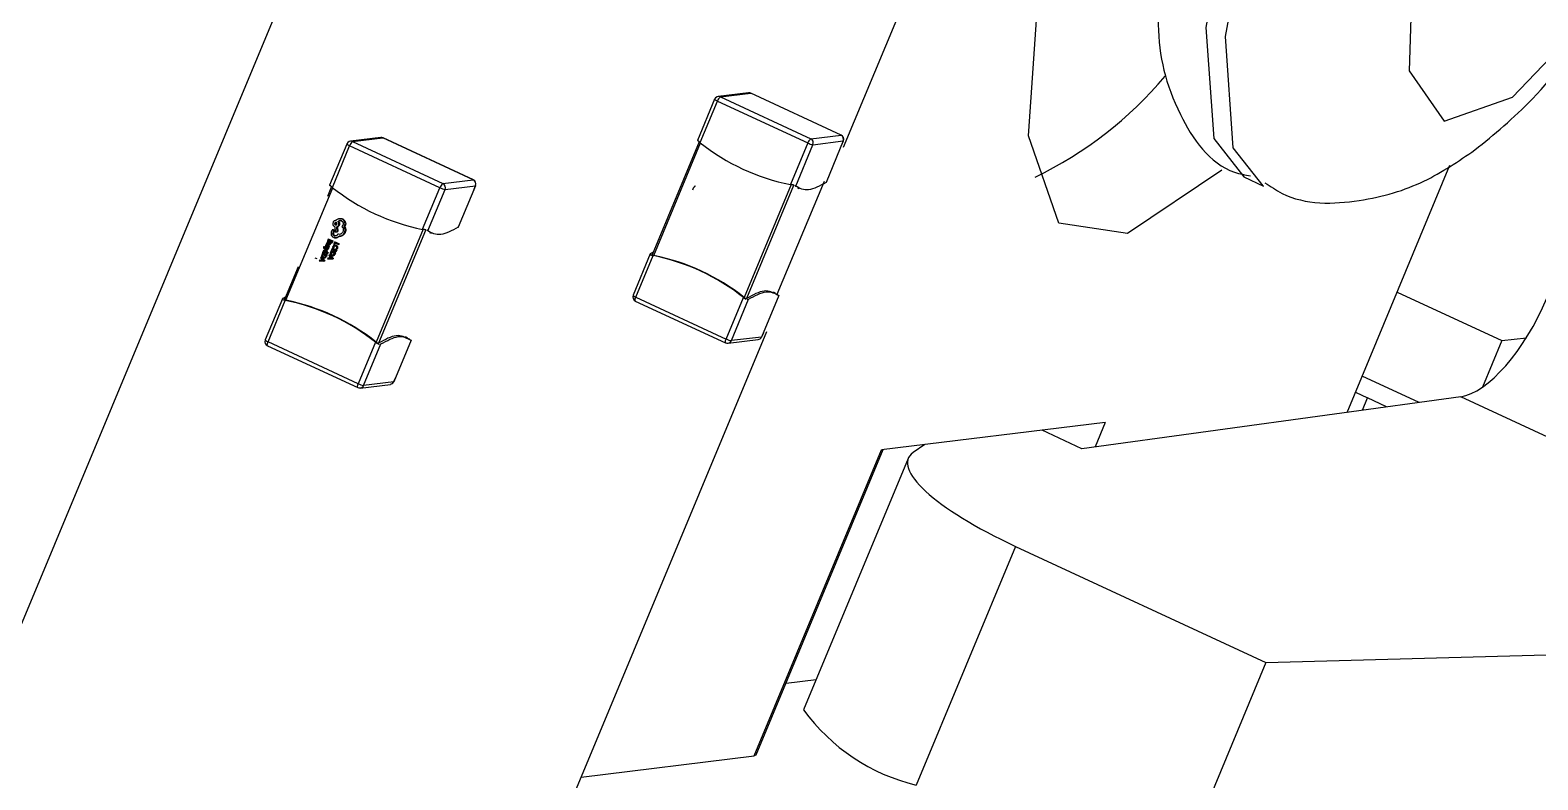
# Model space of a CAD drawing. Header units: millimetres. Extents: x -294 to 2792, y 5 to 1659.
# Drawn here: x 394.951 to 396.299, y 558.796 to 559.466 of the extents above; entities that cross this region are included whole.
import ezdxf

# ---------------------------------------------------------------- set-up
doc = ezdxf.new("R2010")
doc.units = ezdxf.units.MM
doc.layers.get('0').update_dxf_attribs({"lineweight": 18})

msp = doc.modelspace()

# ---------------------------------------------------------------- linework, layer by layer
at = {"color": 7, "linetype": 'Continuous', "lineweight": 25}
for p, q in [((394.5447, 557.9779), (395.6094, 560.5349)), ((395.7388, 559.5076), (395.6779, 559.3613)), ((395.5629, 559.4043), (395.5476, 559.3674)), ((395.55, 559.3655), (395.5655, 559.4026)), ((395.5655, 559.4026), (395.6461, 559.3652)), ((395.5932, 559.41), (395.5662, 559.4067)), ((395.5682, 559.4064), (395.5952, 559.4097)), ((395.5682, 559.4064), (395.6488, 559.3689)), ((395.6759, 559.3722), (395.5952, 559.4097)), ((395.5952, 559.4097), (395.5954, 559.4097)), ((395.6761, 559.3722), (395.5954, 559.4097)), ((395.2341, 559.3643), (395.2188, 559.3275)), ((395.2212, 559.3255), (395.2366, 559.3626)), ((395.3173, 559.3252), (395.2366, 559.3626)), ((395.2644, 559.37), (395.2373, 559.3667)), ((395.2393, 559.3664), (395.2664, 559.3697)), ((395.2393, 559.3664), (395.32, 559.3289)), ((395.3471, 559.3322), (395.2664, 559.3697)), ((395.2664, 559.3697), (395.2666, 559.3697)), ((395.3473, 559.3322), (395.2666, 559.3697)), ((395.5492, 559.3662), (395.5072, 559.2653)), ((395.5085, 559.2646), (395.5504, 559.3652)), ((395.5477, 559.3673), (395.5477, 559.3675)), ((395.5492, 559.3661), (395.5477, 559.3673)), ((395.6461, 559.3652), (395.6307, 559.3281)), ((395.6354, 559.3266), (395.6508, 559.3637)), ((395.6488, 559.3689), (395.6759, 559.3722)), ((395.6508, 559.3637), (395.6779, 559.367)), ((395.6779, 559.367), (395.6625, 559.3299)), ((395.6759, 559.3722), (395.6761, 559.3722)), ((395.6764, 559.3631), (395.6781, 559.367)), ((396.1282, 559.1243), (396.2202, 559.3454)), ((395.1797, 559.2246), (395.2216, 559.3252)), ((395.2204, 559.3262), (395.2168, 559.3174)), ((395.2189, 559.3273), (395.2189, 559.3275)), ((395.2204, 559.3261), (395.2189, 559.3273)), ((395.3019, 559.2881), (395.3173, 559.3252)), ((395.3066, 559.2866), (395.322, 559.3237)), ((395.32, 559.3289), (395.3471, 559.3322)), ((395.322, 559.3237), (395.3491, 559.327)), ((395.3491, 559.327), (395.3336, 559.2899)), ((395.3471, 559.3322), (395.3473, 559.3322)), ((395.3476, 559.323), (395.3493, 559.3271)), ((395.6313, 559.3281), (395.5892, 559.2271)), ((395.5916, 559.2264), (395.6336, 559.3274)), ((395.6607, 559.3307), (395.6186, 559.2296)), ((395.6328, 559.3279), (395.6336, 559.3274)), ((395.6369, 559.3253), (395.6386, 559.3245)), ((395.6628, 559.3306), (395.6625, 559.3299)), ((396.0359, 559.3348), (396.0534, 559.3267)), ((395.2262, 559.2951), (395.2268, 559.2952)), ((395.2272, 559.2975), (395.2267, 559.2975)), ((395.2299, 559.2973), (395.2305, 559.2973)), ((395.2323, 559.2947), (395.2328, 559.2948)), ((395.2209, 559.2872), (395.2202, 559.2857)), ((395.2219, 559.2851), (395.2224, 559.2863)), ((395.2219, 559.2851), (395.2224, 559.2852)), ((395.222, 559.2876), (395.2226, 559.2877)), ((395.2224, 559.2863), (395.2224, 559.2865)), ((395.2224, 559.2865), (395.223, 559.2865)), ((395.2229, 559.2864), (395.2224, 559.2852)), ((395.2224, 559.2863), (395.2229, 559.2864)), ((395.223, 559.2865), (395.2229, 559.2864)), ((395.223, 559.2823), (395.2236, 559.2824)), ((395.2232, 559.2904), (395.2235, 559.2903)), ((395.2233, 559.2935), (395.2239, 559.2936)), ((395.2235, 559.2903), (395.2238, 559.2857)), ((395.2238, 559.2857), (395.2255, 559.2859)), ((395.2245, 559.2921), (395.2251, 559.2937)), ((395.2255, 559.2859), (395.2252, 559.2903)), ((395.2255, 559.2859), (395.2261, 559.286)), ((395.2258, 559.2903), (395.2261, 559.286)), ((395.226, 559.2837), (395.2259, 559.2835)), ((395.2269, 559.2918), (395.2275, 559.2919)), ((395.23, 559.2823), (395.2294, 559.2822)), ((395.2307, 559.2918), (395.2297, 559.2906)), ((395.2319, 559.2905), (395.2322, 559.2911)), ((395.2319, 559.2905), (395.2325, 559.2906)), ((395.2325, 559.2888), (395.2319, 559.2905)), ((395.2322, 559.2911), (395.2328, 559.2912)), ((395.2322, 559.2852), (395.2328, 559.2853)), ((395.2328, 559.2912), (395.2325, 559.2906)), ((395.2325, 559.2906), (395.2331, 559.2889)), ((395.2325, 559.2888), (395.2331, 559.2889)), ((395.3025, 559.2881), (395.2604, 559.1871)), ((395.2628, 559.1864), (395.3048, 559.2874)), ((395.304, 559.2879), (395.3048, 559.2874)), ((395.3066, 559.2866), (395.3057, 559.2872)), ((395.308, 559.2853), (395.3098, 559.2845)), ((395.2133, 559.269), (395.2125, 559.267)), ((395.2129, 559.2668), (395.2135, 559.2683)), ((395.2134, 559.2725), (395.2132, 559.2722)), ((395.2133, 559.269), (395.2139, 559.2691)), ((395.2169, 559.2673), (395.2133, 559.269)), ((395.2138, 559.2723), (395.2134, 559.2725)), ((395.2134, 559.2725), (395.214, 559.2725)), ((395.2141, 559.2684), (395.2135, 559.2669)), ((395.2135, 559.2683), (395.2147, 559.2678)), ((395.2136, 559.2721), (395.2138, 559.2723)), ((395.2138, 559.2714), (395.2136, 559.2721)), ((395.2136, 559.2721), (395.2142, 559.2721)), ((395.2136, 559.2709), (395.2161, 559.2683)), ((395.2138, 559.2723), (395.2144, 559.2724)), ((395.2138, 559.2714), (395.2144, 559.2715)), ((395.2141, 559.271), (395.2138, 559.2714)), ((395.2139, 559.2691), (395.2175, 559.2674)), ((395.214, 559.2725), (395.2144, 559.2724)), ((395.2141, 559.271), (395.2147, 559.2711)), ((395.2171, 559.2708), (395.2141, 559.271)), ((395.2144, 559.2724), (395.2142, 559.2721)), ((395.2142, 559.2721), (395.2144, 559.2715)), ((395.2147, 559.2678), (395.2142, 559.2664)), ((395.2144, 559.2715), (395.2147, 559.2711)), ((395.2145, 559.2706), (395.2147, 559.2705)), ((395.2145, 559.2706), (395.2146, 559.2704)), ((395.2146, 559.2704), (395.2152, 559.2705)), ((395.2163, 559.2688), (395.2146, 559.2704)), ((395.2146, 559.2662), (395.2151, 559.2676)), ((395.2147, 559.2711), (395.2177, 559.2709)), ((395.2147, 559.2705), (395.2169, 559.2703)), ((395.2151, 559.2734), (395.2149, 559.2725)), ((395.2149, 559.2725), (395.2154, 559.272)), ((395.2155, 559.274), (395.2151, 559.2734)), ((395.2151, 559.2706), (395.2152, 559.2705)), ((395.2151, 559.2676), (395.2163, 559.267)), ((395.2152, 559.2705), (395.2169, 559.2689)), ((395.2157, 559.2676), (395.2152, 559.2663)), ((395.2154, 559.2732), (395.216, 559.2738)), ((395.2154, 559.272), (395.2159, 559.2719)), ((395.2161, 559.2741), (395.2155, 559.274)), ((395.216, 559.2738), (395.2155, 559.274)), ((395.2155, 559.2725), (395.2159, 559.2725)), ((395.2159, 559.2752), (395.2157, 559.2747)), ((395.2157, 559.2747), (395.2173, 559.2739)), ((395.2162, 559.2728), (395.2158, 559.2725)), ((395.2158, 559.2725), (395.2164, 559.2725)), ((395.2163, 559.275), (395.2159, 559.2752)), ((395.2159, 559.2752), (395.2165, 559.2752)), ((395.2159, 559.2719), (395.2164, 559.2724)), ((395.2159, 559.2719), (395.2164, 559.272)), ((395.2166, 559.2739), (395.216, 559.2732)), ((395.216, 559.2738), (395.2166, 559.2739)), ((395.2161, 559.2741), (395.2166, 559.2739)), ((395.2161, 559.2683), (395.2163, 559.2688)), ((395.2161, 559.2683), (395.2167, 559.2684)), ((395.2166, 559.2765), (395.2162, 559.276)), ((395.2162, 559.276), (395.2163, 559.275)), ((395.2168, 559.2733), (395.2162, 559.2728)), ((395.2163, 559.2688), (395.2169, 559.2689)), ((395.2164, 559.2724), (395.2168, 559.2727)), ((395.217, 559.2724), (395.2164, 559.272)), ((395.2164, 559.2724), (395.2166, 559.2724)), ((395.2165, 559.2757), (395.2167, 559.276)), ((395.2165, 559.2757), (395.2171, 559.2758)), ((395.2165, 559.2751), (395.2165, 559.2757)), ((395.2165, 559.2752), (395.2169, 559.2751)), ((395.2165, 559.2751), (395.2171, 559.2752)), ((395.2169, 559.2747), (395.2165, 559.2751)), ((395.2166, 559.2765), (395.2172, 559.2766)), ((395.2173, 559.2765), (395.2166, 559.2765)), ((395.2167, 559.276), (395.2173, 559.2761)), ((395.2169, 559.2689), (395.2167, 559.2684)), ((395.2176, 559.2793), (395.2168, 559.2773)), ((395.2168, 559.2773), (395.2172, 559.2771)), ((395.2173, 559.2732), (395.2168, 559.2733)), ((395.2168, 559.2733), (395.2174, 559.2733)), ((395.2173, 559.272), (395.2168, 559.2714)), ((395.2168, 559.2714), (395.2172, 559.2712)), ((395.2172, 559.2746), (395.2169, 559.2747)), ((395.2169, 559.2703), (395.2171, 559.2708)), ((395.2169, 559.2703), (395.2175, 559.2704)), ((395.2174, 559.2728), (395.217, 559.2724)), ((395.2171, 559.2758), (395.2173, 559.2761)), ((395.2171, 559.2752), (395.2171, 559.2758)), ((395.2175, 559.2748), (395.2171, 559.2752)), ((395.2171, 559.2708), (395.2177, 559.2709)), ((395.2172, 559.2771), (395.2178, 559.2786)), ((395.2172, 559.2771), (395.2178, 559.2772)), ((395.2172, 559.2766), (395.2178, 559.2766)), ((395.2173, 559.2752), (395.2172, 559.2746)), ((395.2172, 559.2712), (395.2176, 559.2718)), ((395.2172, 559.2712), (395.2178, 559.2713)), ((395.2173, 559.2765), (395.2178, 559.2766)), ((395.2174, 559.2757), (395.2173, 559.2752)), ((395.2173, 559.2732), (395.2179, 559.2733)), ((395.2177, 559.2726), (395.2173, 559.2732)), ((395.2173, 559.2724), (395.2173, 559.272)), ((395.2174, 559.2733), (395.2179, 559.2733)), ((395.2175, 559.2744), (395.2177, 559.2752)), ((395.2177, 559.2746), (395.2175, 559.2748)), ((395.2177, 559.2709), (395.2175, 559.2704)), ((395.2212, 559.2776), (395.2176, 559.2793)), ((395.2176, 559.2793), (395.2182, 559.2793)), ((395.2177, 559.2761), (395.2176, 559.2761)), ((395.2176, 559.2718), (395.2177, 559.2726)), ((395.2176, 559.2718), (395.2182, 559.2719)), ((395.2177, 559.2752), (395.2183, 559.2753)), ((395.2177, 559.2726), (395.2183, 559.2727)), ((395.2184, 559.2787), (395.2178, 559.2772)), ((395.2178, 559.2786), (395.219, 559.278)), ((395.2182, 559.2719), (395.2178, 559.2713)), ((395.2179, 559.2733), (395.2183, 559.2727)), ((395.2183, 559.2753), (395.2181, 559.2745)), ((395.2182, 559.2793), (395.2217, 559.2777)), ((395.2183, 559.2727), (395.2182, 559.2719)), ((395.2184, 559.2757), (395.2183, 559.2747)), ((395.219, 559.278), (395.2184, 559.2767)), ((395.2184, 559.2767), (395.2189, 559.2765)), ((395.2188, 559.2755), (395.2184, 559.2757)), ((395.2184, 559.2757), (395.219, 559.2757)), ((395.2187, 559.2744), (395.2188, 559.2755)), ((395.2187, 559.2744), (395.2193, 559.2745)), ((395.2188, 559.2755), (395.2194, 559.2755)), ((395.2189, 559.2765), (395.2194, 559.2779)), ((395.2189, 559.2765), (395.2194, 559.2766)), ((395.219, 559.2757), (395.2194, 559.2755)), ((395.2194, 559.2755), (395.2193, 559.2745)), ((395.22, 559.2779), (395.2194, 559.2766)), ((395.2194, 559.2779), (395.2205, 559.2773)), ((395.2198, 559.2683), (395.2194, 559.2673)), ((395.2198, 559.2683), (395.2204, 559.2684)), ((395.2233, 559.2667), (395.2198, 559.2683)), ((395.2198, 559.2671), (395.22, 559.2676)), ((395.2205, 559.2773), (395.2199, 559.2759)), ((395.2199, 559.2759), (395.2204, 559.2757)), ((395.22, 559.2676), (395.2227, 559.2664)), ((395.2209, 559.271), (395.2201, 559.269)), ((395.2201, 559.269), (395.2205, 559.2688)), ((395.2204, 559.2757), (395.2212, 559.2776)), ((395.2204, 559.2757), (395.2209, 559.2758)), ((395.2204, 559.2684), (395.2239, 559.2667)), ((395.2205, 559.2688), (395.2211, 559.2703)), ((395.2205, 559.2688), (395.2211, 559.2689)), ((395.2217, 559.2777), (395.2209, 559.2758)), ((395.2209, 559.271), (395.2215, 559.2711)), ((395.2245, 559.2693), (395.2209, 559.271)), ((395.2217, 559.2704), (395.2211, 559.2689)), ((395.2211, 559.2703), (395.2223, 559.2698)), ((395.2212, 559.2776), (395.2217, 559.2777)), ((395.2216, 559.2728), (395.2214, 559.2717)), ((395.2214, 559.2717), (395.2218, 559.2715)), ((395.2215, 559.2711), (395.2251, 559.2694)), ((395.2226, 559.2739), (395.2216, 559.2728)), ((395.2218, 559.2715), (395.222, 559.2725)), ((395.2224, 559.2715), (395.2218, 559.2715)), ((395.2223, 559.2698), (395.2218, 559.2685)), ((395.2218, 559.2685), (395.2222, 559.2683)), ((395.222, 559.2725), (395.2227, 559.2733)), ((395.222, 559.2725), (395.2225, 559.2726)), ((395.2222, 559.2683), (395.2227, 559.2696)), ((395.2222, 559.2683), (395.2228, 559.2683)), ((395.223, 559.2807), (395.2224, 559.2807)), ((395.2232, 559.2766), (395.2224, 559.2747)), ((395.2224, 559.2747), (395.2228, 559.2745)), ((395.2225, 559.2726), (395.2224, 559.2715)), ((395.2233, 559.2734), (395.2225, 559.2726)), ((395.2241, 559.2737), (395.2226, 559.2739)), ((395.2226, 559.2739), (395.2232, 559.2739)), ((395.2227, 559.2733), (395.2239, 559.2732)), ((395.2227, 559.2696), (395.2239, 559.2691)), ((395.2228, 559.2745), (395.2235, 559.276)), ((395.2228, 559.2745), (395.2234, 559.2746)), ((395.2233, 559.2697), (395.2228, 559.2683)), ((395.2232, 559.2766), (395.2238, 559.2767)), ((395.2268, 559.275), (395.2232, 559.2766)), ((395.2232, 559.2739), (395.2247, 559.2738)), ((395.2239, 559.2691), (395.2233, 559.2676)), ((395.2233, 559.2676), (395.2237, 559.2674)), ((395.224, 559.276), (395.2234, 559.2746)), ((395.2235, 559.276), (395.2266, 559.2745)), ((395.2237, 559.2674), (395.2245, 559.2693)), ((395.2238, 559.2767), (395.2274, 559.2751)), ((395.2239, 559.2732), (395.2248, 559.2723)), ((395.2241, 559.2737), (395.2247, 559.2738)), ((395.2248, 559.2711), (395.2242, 559.2704)), ((395.2242, 559.2704), (395.2247, 559.2701)), ((395.2251, 559.2694), (395.2243, 559.2675)), ((395.2245, 559.2693), (395.2251, 559.2694)), ((395.2247, 559.2701), (395.2252, 559.2709)), ((395.2247, 559.2701), (395.2253, 559.2702)), ((395.2248, 559.2723), (395.2248, 559.2711)), ((395.2252, 559.2726), (395.2258, 559.2726)), ((395.2252, 559.2709), (395.2258, 559.271)), ((395.2258, 559.271), (395.2253, 559.2702)), ((395.2266, 559.2745), (395.2268, 559.275)), ((395.2266, 559.2745), (395.2272, 559.2746)), ((395.2268, 559.275), (395.2274, 559.2751)), ((395.2274, 559.2751), (395.2272, 559.2746)), ((395.5056, 559.2663), (395.5083, 559.268)), ((395.1906, 559.2545), (395.1784, 559.2253)), ((395.2075, 559.2615), (395.2057, 559.2623)), ((395.2057, 559.2623), (395.2059, 559.2622)), ((395.2097, 559.2603), (395.2095, 559.2597)), ((395.2095, 559.2597), (395.2136, 559.2595)), ((395.2108, 559.2602), (395.2097, 559.2603)), ((395.2097, 559.2603), (395.2103, 559.2603)), ((395.2103, 559.2603), (395.2114, 559.2602)), ((395.2108, 559.2631), (395.2106, 559.2625)), ((395.2106, 559.2625), (395.2114, 559.2617)), ((395.2138, 559.26), (395.2108, 559.2631)), ((395.2108, 559.2631), (395.2114, 559.2631)), ((395.2114, 559.2617), (395.2108, 559.2602)), ((395.2118, 559.2614), (395.2113, 559.2601)), ((395.2119, 559.2602), (395.2113, 559.2601)), ((395.2113, 559.2601), (395.213, 559.26)), ((395.2114, 559.2631), (395.2144, 559.2601)), ((395.2122, 559.2663), (395.2118, 559.2653)), ((395.213, 559.2601), (395.2118, 559.2614)), ((395.2119, 559.2602), (395.2122, 559.261)), ((395.2131, 559.2601), (395.2119, 559.2602)), ((395.2121, 559.2638), (395.2122, 559.2651)), ((395.213, 559.2629), (395.2121, 559.2638)), ((395.2122, 559.2663), (395.2128, 559.2664)), ((395.2158, 559.2646), (395.2122, 559.2663)), ((395.2122, 559.2651), (395.2124, 559.2656)), ((395.2122, 559.2651), (395.2128, 559.2652)), ((395.2124, 559.2656), (395.2151, 559.2643)), ((395.2125, 559.267), (395.2129, 559.2668)), ((395.2127, 559.2639), (395.2128, 559.2652)), ((395.2135, 559.263), (395.2127, 559.2639)), ((395.2128, 559.2664), (395.2163, 559.2647)), ((395.2128, 559.2652), (395.2129, 559.2654)), ((395.2129, 559.2668), (395.2135, 559.2669)), ((395.2141, 559.2629), (395.213, 559.2629)), ((395.2133, 559.26), (395.213, 559.2601)), ((395.213, 559.26), (395.2133, 559.26)), ((395.2132, 559.263), (395.2135, 559.263)), ((395.2147, 559.2629), (395.2135, 559.263)), ((395.2139, 559.26), (395.2136, 559.2601)), ((395.2136, 559.2595), (395.2138, 559.26)), ((395.2136, 559.2595), (395.2142, 559.2595)), ((395.2144, 559.2601), (395.2138, 559.26)), ((395.2149, 559.2638), (395.2141, 559.2629)), ((395.2142, 559.2664), (395.2146, 559.2662)), ((395.2144, 559.2601), (395.2142, 559.2595)), ((395.2143, 559.2624), (395.2153, 559.2636)), ((395.2146, 559.2662), (395.2152, 559.2663)), ((395.2146, 559.2624), (395.2148, 559.2625)), ((395.2159, 559.2636), (395.2148, 559.2625)), ((395.2151, 559.2643), (395.2149, 559.2638)), ((395.2153, 559.2636), (395.2158, 559.2646)), ((395.2153, 559.2636), (395.2159, 559.2636)), ((395.2163, 559.267), (395.2157, 559.2656)), ((395.2157, 559.2656), (395.2161, 559.2654)), ((395.2158, 559.2646), (395.2163, 559.2647)), ((395.2163, 559.2647), (395.2159, 559.2636)), ((395.2161, 559.2654), (395.2169, 559.2673)), ((395.2161, 559.2654), (395.2167, 559.2655)), ((395.2175, 559.2674), (395.2167, 559.2655)), ((395.2169, 559.2673), (395.2175, 559.2674)), ((395.2173, 559.2623), (395.217, 559.2617)), ((395.217, 559.2617), (395.2212, 559.2615)), ((395.2184, 559.2622), (395.2173, 559.2623)), ((395.2173, 559.2623), (395.2179, 559.2623)), ((395.2179, 559.2623), (395.219, 559.2623)), ((395.2184, 559.2651), (395.2182, 559.2646)), ((395.2182, 559.2646), (395.219, 559.2637)), ((395.2184, 559.2651), (395.219, 559.2652)), ((395.2214, 559.262), (395.2184, 559.2651)), ((395.219, 559.2637), (395.2184, 559.2622)), ((395.2194, 559.2634), (395.2189, 559.2622)), ((395.2189, 559.2622), (395.2206, 559.262)), ((395.2195, 559.2622), (395.2189, 559.2622)), ((395.219, 559.2652), (395.222, 559.2621)), ((395.2206, 559.2622), (395.2194, 559.2634)), ((395.2195, 559.2622), (395.2198, 559.263)), ((395.2207, 559.2621), (395.2195, 559.2622)), ((395.2197, 559.2658), (395.2198, 559.2671)), ((395.2205, 559.2649), (395.2197, 559.2658)), ((395.2198, 559.2671), (395.2203, 559.2672)), ((395.22, 559.2659), (395.2203, 559.2659)), ((395.2203, 559.2659), (395.2203, 559.2672)), ((395.2211, 559.265), (395.2203, 559.2659)), ((395.2203, 559.2672), (395.2205, 559.2674)), ((395.2205, 559.2649), (395.2211, 559.265)), ((395.2217, 559.2649), (395.2205, 559.2649)), ((395.2209, 559.262), (395.2206, 559.2622)), ((395.2206, 559.262), (395.2209, 559.262)), ((395.2223, 559.265), (395.2211, 559.265)), ((395.2214, 559.2621), (395.2212, 559.2621)), ((395.2212, 559.2615), (395.2214, 559.262)), ((395.2212, 559.2615), (395.2218, 559.2616)), ((395.222, 559.2621), (395.2214, 559.262)), ((395.2225, 559.2658), (395.2217, 559.2649)), ((395.2218, 559.2644), (395.2229, 559.2656)), ((395.222, 559.2621), (395.2218, 559.2616)), ((395.2221, 559.2644), (395.2224, 559.2645)), ((395.2235, 559.2657), (395.2224, 559.2645)), ((395.2227, 559.2664), (395.2225, 559.2658)), ((395.2229, 559.2656), (395.2233, 559.2667)), ((395.2229, 559.2656), (395.2235, 559.2657)), ((395.2233, 559.2667), (395.2239, 559.2667)), ((395.2239, 559.2667), (395.2235, 559.2657)), ((395.2237, 559.2674), (395.2243, 559.2675)), ((395.5053, 559.266), (395.49, 559.2291)), ((395.4925, 559.2274), (395.508, 559.2645)), ((395.5055, 559.2662), (395.5056, 559.2663)), ((395.5066, 559.2649), (395.5073, 559.2649)), ((395.1768, 559.2263), (395.1795, 559.228)), ((395.4925, 559.2274), (395.5732, 559.1899)), ((395.6204, 559.2288), (395.6049, 559.1917)), ((395.6172, 559.2309), (395.6154, 559.2318)), ((395.6204, 559.2288), (395.6203, 559.2287)), ((396.173, 559.2319), (396.2665, 559.1885)), ((395.1765, 559.226), (395.1612, 559.1891)), ((395.1637, 559.1874), (395.1791, 559.2245)), ((395.1765, 559.2256), (395.1768, 559.2263)), ((395.1778, 559.225), (395.1785, 559.2249)), ((395.492, 559.2239), (395.5727, 559.1865)), ((395.5732, 559.1899), (395.5886, 559.227)), ((395.5779, 559.1885), (395.5933, 559.2255)), ((395.5908, 559.2258), (395.5905, 559.2262)), ((395.6093, 559.1965), (395.1299, 558.045)), ((395.2444, 559.1499), (395.1637, 559.1874)), ((395.2598, 559.187), (395.2444, 559.1499)), ((395.2916, 559.1888), (395.2761, 559.1517)), ((395.2883, 559.191), (395.2866, 559.1918)), ((395.5749, 559.1861), (395.6019, 559.1894)), ((395.6049, 559.1917), (395.5779, 559.1885)), ((395.6051, 559.1918), (395.6068, 559.1958)), ((396.2665, 559.1885), (396.2492, 559.1468)), ((396.2665, 559.1885), (396.2885, 559.1911)), ((395.1632, 559.1839), (395.2439, 559.1465)), ((395.2491, 559.1485), (395.2645, 559.1855)), ((395.262, 559.1858), (395.2617, 559.1862)), ((395.2633, 559.1852), (395.2645, 559.1855)), ((395.246, 559.1461), (395.2731, 559.1494)), ((395.2761, 559.1517), (395.2491, 559.1485)), ((395.2763, 559.1518), (395.278, 559.1559)), ((396.1926, 559.1332), (396.1417, 559.1568)), ((396.2298, 559.1383), (395.8912, 559.0918)), ((396.1357, 559.1424), (396.1466, 559.1373)), ((396.142, 559.1262), (396.1466, 559.1373)), ((396.1634, 559.1292), (396.1466, 559.1373)), ((396.7027, 558.9187), (396.2298, 559.1383)), ((395.9121, 559.1152), (395.712, 559.0908)), ((395.8912, 559.0918), (395.8556, 559.1083)), ((395.8561, 559.1081), (395.8562, 559.1084)), ((395.9121, 559.1152), (395.903, 559.0934)), ((395.7507, 559.0955), (395.7404, 559.0884)), ((395.5981, 558.8171), (395.712, 559.0908)), ((395.5999, 558.818), (395.7136, 559.091)), ((395.736, 559.0831), (395.6424, 558.8583)), ((395.8319, 559.0045), (395.743, 558.7911)), ((395.8319, 559.0045), (396.0557, 558.9006)), ((396.0557, 558.9006), (396.7027, 558.9187)), ((396.0557, 558.9006), (395.9668, 558.6871)), ((395.6267, 558.8822), (395.6537, 558.8855)), ((395.4435, 558.7983), (395.5981, 558.8171))]:
    msp.add_line(p, q, dxfattribs=at)
for points in [[(396.5414, 560.4232), (396.5276, 560.4268), (396.458, 560.3986), (396.368, 560.3077), (396.2684, 560.1651), (396.1712, 559.988), (396.0883, 559.7977), (396.0295, 559.6173), (396.0019, 559.4684), (396.009, 559.3691), (396.0359, 559.3348)], [(396.0533, 559.3268), (396.0265, 559.3609), (396.0195, 559.4603), (396.047, 559.6091), (396.1058, 559.7896), (396.1888, 559.9798), (396.2859, 560.1569), (396.3855, 560.2995), (396.4755, 560.3904), (396.5451, 560.4186), (396.5592, 560.4149)], [(396.276, 559.4063), (396.3577, 559.4913), (396.4477, 559.6266), (396.5321, 559.7916), (396.5981, 559.9613), (396.6358, 560.1097), (396.6392, 560.2144), (396.608, 560.2593), (396.5469, 560.2376), (396.4652, 560.1527), (396.3752, 560.0174), (396.2908, 559.8523), (396.2248, 559.6827), (396.1871, 559.5342), (396.1837, 559.4296), (396.2149, 559.3847), (396.276, 559.4063)], [(396.0162, 559.3409), (395.9319, 559.2843), (395.8707, 559.2936), (395.8434, 559.3716), (395.8529, 559.5099), (395.8561, 559.5276)], [(395.5655, 559.4026), (395.5648, 559.4029), (395.5642, 559.4033), (395.5637, 559.4036), (395.5633, 559.4038), (395.5631, 559.404), (395.5629, 559.4042), (395.5629, 559.4043)], [(395.2366, 559.3626), (395.236, 559.363), (395.2354, 559.3633), (395.2349, 559.3636), (395.2345, 559.3638), (395.2343, 559.3641), (395.2341, 559.3642), (395.2341, 559.3643)], [(395.6781, 559.367), (395.6781, 559.367), (395.6779, 559.367)], [(395.3493, 559.3271), (395.3492, 559.327), (395.3491, 559.327)], [(395.492, 559.2239), (395.492, 559.224), (395.4918, 559.2241), (395.4918, 559.2244), (395.4918, 559.2249), (395.4919, 559.2254), (395.492, 559.226), (395.4922, 559.2267), (395.4925, 559.2274)], [(395.1632, 559.1839), (395.1632, 559.184), (395.163, 559.1841), (395.163, 559.1844), (395.163, 559.1849), (395.1631, 559.1854), (395.1632, 559.186), (395.1634, 559.1867), (395.1637, 559.1874)], [(395.5727, 559.1865), (395.5726, 559.1865), (395.5725, 559.1867), (395.5725, 559.187), (395.5725, 559.1874), (395.5725, 559.1879), (395.5727, 559.1886), (395.5729, 559.1892), (395.5732, 559.1899)], [(395.6049, 559.1917), (395.6051, 559.1918), (395.6051, 559.1918)], [(395.2439, 559.1465), (395.2438, 559.1465), (395.2437, 559.1467), (395.2436, 559.147), (395.2437, 559.1474), (395.2437, 559.1479), (395.2439, 559.1486), (395.2441, 559.1492), (395.2444, 559.1499)], [(395.2761, 559.1517), (395.2763, 559.1518), (395.2763, 559.1518)], [(395.5999, 558.818), (395.5997, 558.8177), (395.5981, 558.8171)]]:
    msp.add_lwpolyline(points, dxfattribs=at)
for centre, radius, start, end in [((395.696, 559.6522), 0.3526, 295.7772, 319.8536), ((395.5666, 559.4028), 0.00398, 67.0662, 157.0623), ((395.5722, 559.4007), 0.00703, 125.2564, 163.9279), ((395.5666, 559.4031), 0.00369, 64.9539, 96.8633), ((395.5937, 559.4064), 0.00369, 64.9539, 96.8633), ((395.2378, 559.3628), 0.00398, 67.0662, 157.0623), ((395.2434, 559.3607), 0.00703, 125.2564, 163.9279), ((395.2378, 559.3631), 0.00369, 64.9539, 96.8633), ((395.2649, 559.3664), 0.00369, 64.9539, 96.8633), ((395.6679, 559.5138), 0.1895, 231.506, 258.6627), ((395.6529, 559.3632), 0.00703, 125.2564, 163.9279), ((395.6526, 559.3774), 0.0138, 242.17, 262.6247), ((395.647, 559.3653), 0.0041, 337.1739, 64.0947), ((395.6744, 559.3686), 0.00398, 337.729, 67.7252), ((395.6741, 559.3685), 0.0041, 337.1739, 64.0947), ((395.3391, 559.4738), 0.1895, 231.506, 258.6627), ((395.3241, 559.3232), 0.00703, 125.2564, 163.9279), ((395.3238, 559.3374), 0.0138, 242.17, 262.6247), ((395.3182, 559.3253), 0.0041, 337.1739, 64.0947), ((395.3456, 559.3286), 0.00398, 337.729, 67.7252), ((395.3453, 559.3286), 0.0041, 337.1739, 64.0947), ((395.225, 559.2931), 0.00115, 157.1731, 244.1279), ((395.2249, 559.293), 0.00104, 245.0125, 268.8538), ((395.4707, 559.0787), 0.1895, 51.506, 78.6627), ((395.4713, 559.0788), 0.1895, 51.506, 78.6627), ((395.4937, 559.2276), 0.00398, 157.729, 247.7252), ((395.4941, 559.2326), 0.0054, 219.9939, 252.5204), ((395.1419, 559.0387), 0.1895, 51.506, 78.6627), ((395.1425, 559.0388), 0.1895, 51.506, 78.6627), ((395.1649, 559.1876), 0.00398, 157.729, 247.7252), ((395.1653, 559.1926), 0.0054, 219.9939, 252.5204), ((395.5797, 559.2022), 0.0138, 242.17, 262.6247), ((395.5744, 559.1899), 0.00378, 277.3867, 338.0927), ((395.6014, 559.1932), 0.00378, 277.3867, 338.0927), ((395.5744, 559.1898), 0.00369, 244.9539, 276.8633), ((395.2456, 559.1498), 0.00369, 244.9539, 276.8633), ((395.2508, 559.1622), 0.0138, 242.17, 262.6247), ((395.2456, 559.1499), 0.00378, 277.3867, 338.0927), ((395.2726, 559.1532), 0.00378, 277.3867, 338.0927), ((395.2727, 559.1534), 0.00393, 292.1154, 337.3376), ((395.7837, 558.9609), 0.1746, 215.978, 256.5364)]:
    msp.add_arc(centre, radius, start, end, dxfattribs=at)
for centre, major_axis, ratio, start_param, end_param in [((396.263, 559.2294), (0.0448, 0.0894), 0.409788, 3.415463, 4.881539), ((395.8854, 559.0256), (0.1495, -0.0573), 0.251425, 2.973272, 4.4444)]:
    msp.add_ellipse(centre, major_axis=major_axis, ratio=ratio, start_param=start_param, end_param=end_param, dxfattribs=at)
for points, knots in [([(394.6741, 559.3196), (394.69, 559.3408), (394.7373, 559.4035), (394.8147, 559.5351), (394.8956, 559.7076), (394.9563, 559.878), (394.9899, 560.0336), (394.9915, 560.1412), (394.9538, 560.2344), (394.908, 560.2605), (394.8903, 560.2707)], [0, 0, 0, 0, 0.083011, 0.245446, 0.404143, 0.562888, 0.724855, 0.901015, 1.004362, 1.069662, 1.069662, 1.069662, 1.069662]), ([(395.9675, 559.5646), (395.9632, 559.5321), (395.9544, 559.4658), (395.9704, 559.3985), (396.0081, 559.342), (396.0371, 559.3367), (396.0419, 559.3358)], [0, 0, 0, 0, 0.0901306, 0.1833175, 0.2564727, 0.2711663, 0.2711663, 0.2711663, 0.2711663]), ([(396.2425, 559.359), (396.2597, 559.373), (396.2978, 559.4038), (396.3345, 559.4533), (396.3546, 559.4804)], [0, 0, 0, 0, 0.0753671, 0.1665409, 0.1665409, 0.1665409, 0.1665409]), ([(395.5476, 559.3674), (395.5476, 559.3674), (395.5476, 559.3675), (395.5478, 559.3675), (395.5481, 559.3674), (395.5481, 559.3674)], [0, 0, 0, 0, 0.0001088433, 0.0005545945, 0.0006608856, 0.0006608856, 0.0006608856, 0.0006608856]), ([(395.5482, 559.3673), (395.5484, 559.3671), (395.5487, 559.3666), (395.5495, 559.366), (395.5499, 559.3656), (395.55, 559.3655)], [0, 0, 0, 0, 0.001144313, 0.002290719, 0.002601748, 0.002601748, 0.002601748, 0.002601748]), ([(396.0548, 559.3297), (396.0598, 559.3263), (396.0844, 559.3094), (396.1409, 559.3111), (396.1974, 559.3282), (396.2278, 559.349), (396.2425, 559.359)], [0, 0, 0, 0, 0.0168357, 0.0829875, 0.1467006, 0.206138, 0.206138, 0.206138, 0.206138]), ([(395.2188, 559.3274), (395.2188, 559.3274), (395.2188, 559.3275), (395.219, 559.3275), (395.2193, 559.3274), (395.2193, 559.3274)], [0, 0, 0, 0, 0.0001088433, 0.0005545945, 0.0006608856, 0.0006608856, 0.0006608856, 0.0006608856]), ([(395.2193, 559.3274), (395.2195, 559.3271), (395.2199, 559.3266), (395.2207, 559.326), (395.2211, 559.3256), (395.2212, 559.3255)], [0, 0, 0, 0, 0.001144313, 0.002290719, 0.002601748, 0.002601748, 0.002601748, 0.002601748]), ([(395.5458, 559.3268), (395.5456, 559.3268), (395.5453, 559.3267), (395.5449, 559.3262), (395.5445, 559.3258), (395.5442, 559.3253), (395.5437, 559.3244), (395.5434, 559.3236), (395.5431, 559.3231)], [0, 0, 0, 0, 0.00128718, 0.001845886, 0.002375989, 0.002904555, 0.003458875, 0.004730795, 0.004730795, 0.004730795, 0.004730795]), ([(395.6338, 559.3276), (395.6333, 559.3276), (395.6325, 559.3278), (395.6314, 559.3279), (395.6308, 559.328), (395.6307, 559.3281)], [0, 0, 0, 0, 0.001359354, 0.002721194, 0.003090672, 0.003090672, 0.003090672, 0.003090672]), ([(395.2246, 559.2959), (395.2243, 559.2959), (395.2237, 559.2959), (395.2229, 559.2956), (395.2222, 559.295), (395.2219, 559.2945), (395.2218, 559.2942)], [0, 0, 0, 0, 0.000917603, 0.001754485, 0.002596227, 0.003527068, 0.003527068, 0.003527068, 0.003527068]), ([(395.2267, 559.2975), (395.2263, 559.2973), (395.2255, 559.2969), (395.2249, 559.2962), (395.2246, 559.2959)], [0, 0, 0, 0, 0.001330178, 0.002661605, 0.002661605, 0.002661605, 0.002661605]), ([(395.2262, 559.2951), (395.2265, 559.2953), (395.2269, 559.2956), (395.2277, 559.2958), (395.2285, 559.2959), (395.229, 559.2957), (395.2292, 559.2956)], [0, 0, 0, 0, 0.000852123, 0.001635171, 0.002411378, 0.003244514, 0.003244514, 0.003244514, 0.003244514]), ([(395.2269, 559.2918), (395.227, 559.2921), (395.2271, 559.2927), (395.2271, 559.2936), (395.2268, 559.2944), (395.2264, 559.2949), (395.2262, 559.2951)], [0, 0, 0, 0, 0.000920293, 0.001764957, 0.002613949, 0.003546115, 0.003546115, 0.003546115, 0.003546115]), ([(395.2298, 559.2957), (395.2296, 559.2958), (395.2291, 559.2959), (395.2283, 559.2959), (395.2275, 559.2957), (395.2271, 559.2953), (395.2268, 559.2952)], [0, 0, 0, 0, 0.000833135, 0.001609343, 0.002392391, 0.003244514, 0.003244514, 0.003244514, 0.003244514]), ([(395.2268, 559.2952), (395.227, 559.2949), (395.2274, 559.2945), (395.2277, 559.2936), (395.2277, 559.2928), (395.2276, 559.2922), (395.2275, 559.2919)], [0, 0, 0, 0, 0.000932166, 0.001781158, 0.002625822, 0.003546115, 0.003546115, 0.003546115, 0.003546115]), ([(395.2292, 559.2956), (395.2296, 559.2954), (395.2301, 559.2951), (395.2305, 559.2945), (395.2308, 559.294), (395.2309, 559.2935), (395.231, 559.2927), (395.2308, 559.2922), (395.2307, 559.2918)], [0, 0, 0, 0, 0.001225542, 0.001763608, 0.002277458, 0.002791307, 0.003329373, 0.004554915, 0.004554915, 0.004554915, 0.004554915]), ([(395.2323, 559.2947), (395.232, 559.2952), (395.2314, 559.2963), (395.2304, 559.297), (395.2299, 559.2973)], [0, 0, 0, 0, 0.001819156, 0.003645651, 0.003645651, 0.003645651, 0.003645651]), ([(395.2305, 559.2973), (395.231, 559.297), (395.232, 559.2964), (395.2326, 559.2953), (395.2328, 559.2948)], [0, 0, 0, 0, 0.001826495, 0.003645651, 0.003645651, 0.003645651, 0.003645651]), ([(395.2322, 559.2911), (395.2324, 559.2917), (395.2327, 559.2929), (395.2324, 559.2941), (395.2323, 559.2947)], [0, 0, 0, 0, 0.001860159, 0.003732801, 0.003732801, 0.003732801, 0.003732801]), ([(395.2328, 559.2948), (395.233, 559.2942), (395.2333, 559.2929), (395.233, 559.2918), (395.2328, 559.2912)], [0, 0, 0, 0, 0.001872642, 0.003732801, 0.003732801, 0.003732801, 0.003732801]), ([(395.2202, 559.2857), (395.2201, 559.2852), (395.2199, 559.2842), (395.2202, 559.2832), (395.2204, 559.2828)], [0, 0, 0, 0, 0.001507081, 0.003029663, 0.003029663, 0.003029663, 0.003029663]), ([(395.222, 559.2876), (395.2219, 559.2877), (395.2217, 559.2877), (395.2214, 559.2877), (395.2211, 559.2875), (395.221, 559.2873), (395.2209, 559.2872)], [0, 0, 0, 0, 0.000340321, 0.000645532, 0.000950322, 0.00128951, 0.00128951, 0.00128951, 0.00128951]), ([(395.2218, 559.2942), (395.2217, 559.2938), (395.2215, 559.2932), (395.2216, 559.2925), (395.2217, 559.292), (395.2219, 559.2915), (395.2224, 559.2909), (395.2229, 559.2906), (395.2232, 559.2904)], [0, 0, 0, 0, 0.001225542, 0.001763608, 0.002277458, 0.002791307, 0.003329373, 0.004554915, 0.004554915, 0.004554915, 0.004554915]), ([(395.223, 559.2823), (395.2228, 559.2825), (395.2223, 559.2828), (395.2218, 559.2834), (395.2217, 559.2843), (395.2218, 559.2848), (395.2219, 559.2851)], [0, 0, 0, 0, 0.000919239, 0.001712226, 0.002502491, 0.003414668, 0.003414668, 0.003414668, 0.003414668]), ([(395.2224, 559.2865), (395.2225, 559.2866), (395.2225, 559.2868), (395.2225, 559.2871), (395.2223, 559.2874), (395.2221, 559.2876), (395.222, 559.2876)], [0, 0, 0, 0, 0.000366437, 0.00069146, 0.001016483, 0.00138292, 0.00138292, 0.00138292, 0.00138292]), ([(395.2224, 559.2852), (395.2224, 559.2849), (395.2223, 559.2844), (395.2224, 559.2835), (395.2229, 559.2828), (395.2234, 559.2825), (395.2236, 559.2824)], [0, 0, 0, 0, 0.000912177, 0.001702442, 0.002495429, 0.003414668, 0.003414668, 0.003414668, 0.003414668]), ([(395.2224, 559.2807), (395.2228, 559.2805), (395.2236, 559.2803), (395.2248, 559.2804), (395.2259, 559.2809), (395.2265, 559.2814), (395.2268, 559.2817)], [0, 0, 0, 0, 0.001278924, 0.002447932, 0.003624714, 0.004924849, 0.004924849, 0.004924849, 0.004924849]), ([(395.2226, 559.2877), (395.2227, 559.2876), (395.2229, 559.2875), (395.223, 559.2872), (395.2231, 559.2869), (395.2231, 559.2867), (395.223, 559.2865)], [0, 0, 0, 0, 0.000366437, 0.00069146, 0.001016483, 0.00138292, 0.00138292, 0.00138292, 0.00138292]), ([(395.2259, 559.2835), (395.2257, 559.2832), (395.2255, 559.2828), (395.2251, 559.2824), (395.2247, 559.2822), (395.2243, 559.2821), (395.2238, 559.2821), (395.2233, 559.2822), (395.223, 559.2823)], [0, 0, 0, 0, 0.000936668, 0.001346972, 0.001738434, 0.002129895, 0.002540199, 0.003476867, 0.003476867, 0.003476867, 0.003476867]), ([(395.2274, 559.2818), (395.2271, 559.2815), (395.2265, 559.2809), (395.2254, 559.2804), (395.2242, 559.2804), (395.2234, 559.2806), (395.223, 559.2807)], [0, 0, 0, 0, 0.001300135, 0.002476917, 0.003645925, 0.004924849, 0.004924849, 0.004924849, 0.004924849]), ([(395.2253, 559.2926), (395.2253, 559.2928), (395.2254, 559.293), (395.2253, 559.2935), (395.2251, 559.2938), (395.2248, 559.2941), (395.2246, 559.2942), (395.2244, 559.2943), (395.2242, 559.2943), (395.224, 559.2942), (395.2238, 559.2941), (395.2236, 559.2939), (395.2234, 559.2937), (395.2233, 559.2935)], [0, 0, 0, 0, 0.000457819, 0.000860438, 0.001263511, 0.001722526, 0.001952054, 0.002158587, 0.002352339, 0.002545563, 0.002750608, 0.002977902, 0.003526721, 0.003526721, 0.003526721, 0.003526721]), ([(395.2239, 559.2936), (395.224, 559.2937), (395.2241, 559.294), (395.2245, 559.2942), (395.2249, 559.2943), (395.2252, 559.2942), (395.2253, 559.2942)], [0, 0, 0, 0, 0.000459903, 0.000860517, 0.00126143, 0.001722114, 0.001722114, 0.001722114, 0.001722114]), ([(395.2252, 559.2903), (395.2256, 559.2904), (395.2263, 559.2908), (395.2267, 559.2915), (395.2269, 559.2918)], [0, 0, 0, 0, 0.001200304, 0.00241348, 0.00241348, 0.00241348, 0.00241348]), ([(395.2275, 559.2919), (395.2273, 559.2916), (395.2269, 559.2908), (395.2261, 559.2905), (395.2258, 559.2903)], [0, 0, 0, 0, 0.001213177, 0.00241348, 0.00241348, 0.00241348, 0.00241348]), ([(395.2307, 559.2859), (395.2304, 559.2854), (395.2299, 559.2846), (395.2288, 559.2837), (395.2274, 559.2834), (395.2265, 559.2836), (395.226, 559.2837)], [0, 0, 0, 0, 0.001554954, 0.002916963, 0.004279079, 0.005834314, 0.005834314, 0.005834314, 0.005834314]), ([(395.2268, 559.2817), (395.2272, 559.2817), (395.2281, 559.2817), (395.229, 559.2821), (395.2294, 559.2822)], [0, 0, 0, 0, 0.001316622, 0.00268417, 0.00268417, 0.00268417, 0.00268417]), ([(395.23, 559.2823), (395.2296, 559.2821), (395.2287, 559.2818), (395.2278, 559.2818), (395.2274, 559.2818)], [0, 0, 0, 0, 0.001367547, 0.00268417, 0.00268417, 0.00268417, 0.00268417]), ([(395.2294, 559.2822), (395.23, 559.2826), (395.2312, 559.2833), (395.2319, 559.2846), (395.2322, 559.2852)], [0, 0, 0, 0, 0.002138622, 0.004231909, 0.004231909, 0.004231909, 0.004231909]), ([(395.2297, 559.2906), (395.23, 559.2902), (395.2305, 559.2896), (395.231, 559.2884), (395.231, 559.2871), (395.2308, 559.2863), (395.2307, 559.2859)], [0, 0, 0, 0, 0.001333011, 0.002548625, 0.003765473, 0.00510186, 0.00510186, 0.00510186, 0.00510186]), ([(395.2328, 559.2853), (395.2325, 559.2847), (395.2318, 559.2834), (395.2306, 559.2827), (395.23, 559.2823)], [0, 0, 0, 0, 0.002093287, 0.004231909, 0.004231909, 0.004231909, 0.004231909]), ([(395.2322, 559.2852), (395.2324, 559.2858), (395.2328, 559.287), (395.2326, 559.2882), (395.2325, 559.2888)], [0, 0, 0, 0, 0.001849138, 0.003722689, 0.003722689, 0.003722689, 0.003722689]), ([(395.2331, 559.2889), (395.2332, 559.2883), (395.2333, 559.287), (395.233, 559.2859), (395.2328, 559.2853)], [0, 0, 0, 0, 0.001873551, 0.003722689, 0.003722689, 0.003722689, 0.003722689]), ([(395.3049, 559.2876), (395.3045, 559.2876), (395.3036, 559.2878), (395.3026, 559.2879), (395.302, 559.288), (395.3019, 559.2881)], [0, 0, 0, 0, 0.001359354, 0.002721194, 0.003090672, 0.003090672, 0.003090672, 0.003090672]), ([(395.2132, 559.2722), (395.2132, 559.2721), (395.2131, 559.2719), (395.2132, 559.2715), (395.2134, 559.2712), (395.2135, 559.271), (395.2136, 559.2709)], [0, 0, 0, 0, 0.000326796, 0.000661328, 0.001032661, 0.00146246, 0.00146246, 0.00146246, 0.00146246]), ([(395.2155, 559.2725), (395.2155, 559.2725), (395.2154, 559.2726), (395.2154, 559.2728), (395.2154, 559.273), (395.2154, 559.2731), (395.2154, 559.2732)], [0, 0, 0, 0, 0.0001757264, 0.0003493273, 0.0005425424, 0.0007715928, 0.0007715928, 0.0007715928, 0.0007715928]), ([(395.2158, 559.2725), (395.2158, 559.2724), (395.2157, 559.2724), (395.2157, 559.2724), (395.2156, 559.2724), (395.2155, 559.2724), (395.2155, 559.2725)], [0, 0, 0, 0, 0.0000792134, 0.000153751, 0.0002282884, 0.0003075012, 0.0003075012, 0.0003075012, 0.0003075012]), ([(395.216, 559.2732), (395.216, 559.2732), (395.2159, 559.273), (395.2159, 559.2728), (395.216, 559.2726), (395.2161, 559.2726), (395.2161, 559.2725)], [0, 0, 0, 0, 0.0002290505, 0.0004222656, 0.0005958665, 0.0007715928, 0.0007715928, 0.0007715928, 0.0007715928]), ([(395.2161, 559.2725), (395.2161, 559.2725), (395.2162, 559.2725), (395.2163, 559.2725), (395.2163, 559.2725), (395.2164, 559.2725), (395.2164, 559.2725)], [0, 0, 0, 0, 0.0000792128, 0.0001537502, 0.0002282878, 0.0003075012, 0.0003075012, 0.0003075012, 0.0003075012]), ([(395.2167, 559.276), (395.2168, 559.276), (395.2168, 559.276), (395.2169, 559.2761), (395.217, 559.276), (395.2171, 559.276)], [0, 0, 0, 0, 0.0000667398, 0.0001476293, 0.0003607692, 0.0003607692, 0.0003607692, 0.0003607692]), ([(395.2168, 559.2727), (395.2169, 559.2727), (395.2169, 559.2727), (395.217, 559.2727), (395.2171, 559.2727), (395.2171, 559.2727)], [0, 0, 0, 0, 0.0000701969, 0.0001400132, 0.0002923303, 0.0002923303, 0.0002923303, 0.0002923303]), ([(395.2171, 559.276), (395.2172, 559.276), (395.2172, 559.2759), (395.2173, 559.2758), (395.2174, 559.2758), (395.2174, 559.2757)], [0, 0, 0, 0, 0.0002342685, 0.0003215752, 0.0003921778, 0.0003921778, 0.0003921778, 0.0003921778]), ([(395.2171, 559.2727), (395.2171, 559.2727), (395.2172, 559.2727), (395.2172, 559.2726), (395.2173, 559.2725), (395.2173, 559.2725), (395.2173, 559.2724)], [0, 0, 0, 0, 0.000084039, 0.0001642114, 0.0002459943, 0.0003345664, 0.0003345664, 0.0003345664, 0.0003345664]), ([(395.2177, 559.2752), (395.2177, 559.2754), (395.2178, 559.2756), (395.2177, 559.276), (395.2175, 559.2763), (395.2174, 559.2764), (395.2173, 559.2765)], [0, 0, 0, 0, 0.000411362, 0.000766223, 0.001103911, 0.001469343, 0.001469343, 0.001469343, 0.001469343]), ([(395.2173, 559.2739), (395.2175, 559.2739), (395.2177, 559.2738), (395.218, 559.2738), (395.2181, 559.2739), (395.2183, 559.274), (395.2185, 559.2741), (395.2186, 559.2743), (395.2187, 559.2744)], [0, 0, 0, 0, 0.000453387, 0.000651369, 0.000838929, 0.001024537, 0.001216917, 0.001650584, 0.001650584, 0.001650584, 0.001650584]), ([(395.2183, 559.2747), (395.2183, 559.2746), (395.2182, 559.2745), (395.218, 559.2743), (395.2177, 559.2743), (395.2176, 559.2744), (395.2175, 559.2744)], [0, 0, 0, 0, 0.000245869, 0.0004702896, 0.0007078541, 0.0009883334, 0.0009883334, 0.0009883334, 0.0009883334]), ([(395.2178, 559.2766), (395.2179, 559.2765), (395.2181, 559.2764), (395.2183, 559.2761), (395.2184, 559.2757), (395.2183, 559.2754), (395.2183, 559.2753)], [0, 0, 0, 0, 0.000365432, 0.00070312, 0.001057981, 0.001469343, 0.001469343, 0.001469343, 0.001469343]), ([(395.2193, 559.2745), (395.2192, 559.2744), (395.2191, 559.2742), (395.2189, 559.274), (395.2187, 559.2739), (395.2185, 559.2739), (395.2183, 559.2739), (395.2181, 559.274), (395.2179, 559.274)], [0, 0, 0, 0, 0.000433667, 0.000626047, 0.000811655, 0.000999215, 0.001197197, 0.001650584, 0.001650584, 0.001650584, 0.001650584]), ([(395.2252, 559.2726), (395.2251, 559.2728), (395.2248, 559.2733), (395.2243, 559.2736), (395.2241, 559.2737)], [0, 0, 0, 0, 0.000823255, 0.001713235, 0.001713235, 0.001713235, 0.001713235]), ([(395.2247, 559.2738), (395.2249, 559.2737), (395.2254, 559.2734), (395.2257, 559.2729), (395.2258, 559.2726)], [0, 0, 0, 0, 0.00088998, 0.001713235, 0.001713235, 0.001713235, 0.001713235]), ([(395.2252, 559.2709), (395.2253, 559.2712), (395.2254, 559.2717), (395.2253, 559.2723), (395.2252, 559.2726)], [0, 0, 0, 0, 0.000847183, 0.001662692, 0.001662692, 0.001662692, 0.001662692]), ([(395.2258, 559.2726), (395.2259, 559.2724), (395.226, 559.2718), (395.2259, 559.2713), (395.2258, 559.271)], [0, 0, 0, 0, 0.000815509, 0.001662692, 0.001662692, 0.001662692, 0.001662692]), ([(395.2118, 559.2653), (395.2117, 559.265), (395.2115, 559.2644), (395.2116, 559.2639), (395.2117, 559.2636)], [0, 0, 0, 0, 0.000894042, 0.00172639, 0.00172639, 0.00172639, 0.00172639]), ([(395.2117, 559.2636), (395.2118, 559.2634), (395.212, 559.2629), (395.2125, 559.2626), (395.2128, 559.2624)], [0, 0, 0, 0, 0.000810484, 0.001670968, 0.001670968, 0.001670968, 0.001670968]), ([(395.2128, 559.2624), (395.213, 559.2623), (395.2135, 559.2622), (395.214, 559.2623), (395.2143, 559.2624)], [0, 0, 0, 0, 0.000804339, 0.00156894, 0.00156894, 0.00156894, 0.00156894]), ([(395.2194, 559.2673), (395.2193, 559.267), (395.2191, 559.2665), (395.2192, 559.2659), (395.2193, 559.2656)], [0, 0, 0, 0, 0.000894042, 0.00172639, 0.00172639, 0.00172639, 0.00172639]), ([(395.2193, 559.2656), (395.2194, 559.2654), (395.2196, 559.2649), (395.2201, 559.2646), (395.2203, 559.2644)], [0, 0, 0, 0, 0.000810484, 0.001670968, 0.001670968, 0.001670968, 0.001670968]), ([(395.2203, 559.2644), (395.2206, 559.2644), (395.2211, 559.2642), (395.2216, 559.2643), (395.2218, 559.2644)], [0, 0, 0, 0, 0.000804339, 0.00156894, 0.00156894, 0.00156894, 0.00156894]), ([(395.5055, 559.2651), (395.5054, 559.2653), (395.5052, 559.2656), (395.5053, 559.2659), (395.5054, 559.2659)], [0, 0, 0, 0, 0.0006587403, 0.0009922006, 0.0009922006, 0.0009922006, 0.0009922006]), ([(395.508, 559.2645), (395.5075, 559.2646), (395.5067, 559.2648), (395.5059, 559.265), (395.5056, 559.265), (395.5056, 559.2651)], [0, 0, 0, 0, 0.001092152, 0.002184674, 0.002445191, 0.002445191, 0.002445191, 0.002445191]), ([(395.5073, 559.2649), (395.5073, 559.265), (395.5072, 559.2651), (395.5072, 559.2653), (395.5073, 559.2653)], [0, 0, 0, 0, 0.0003284569, 0.0005037808, 0.0005037808, 0.0005037808, 0.0005037808]), ([(395.5073, 559.2649), (395.5075, 559.2648), (395.5077, 559.2647), (395.5082, 559.2646), (395.5085, 559.2646), (395.5085, 559.2646)], [0, 0, 0, 0, 0.000535257, 0.001070164, 0.001231764, 0.001231764, 0.001231764, 0.001231764]), ([(395.6199, 559.2288), (395.6197, 559.229), (395.6194, 559.2294), (395.6189, 559.2298), (395.6188, 559.23)], [0, 0, 0, 0, 0.001077775, 0.001652456, 0.001652456, 0.001652456, 0.001652456]), ([(395.1768, 559.2263), (395.1767, 559.2261), (395.1764, 559.2259), (395.1765, 559.2254), (395.1767, 559.2251), (395.1767, 559.2251)], [0, 0, 0, 0, 0.000642391, 0.001285, 0.001438232, 0.001438232, 0.001438232, 0.001438232]), ([(395.1791, 559.2245), (395.1787, 559.2246), (395.1778, 559.2248), (395.1771, 559.225), (395.1768, 559.225), (395.1768, 559.2251)], [0, 0, 0, 0, 0.001092152, 0.002184674, 0.002445191, 0.002445191, 0.002445191, 0.002445191]), ([(395.1785, 559.2249), (395.1785, 559.225), (395.1784, 559.2251), (395.1784, 559.2253), (395.1785, 559.2253)], [0, 0, 0, 0, 0.0003284151, 0.0005038001, 0.0005038001, 0.0005038001, 0.0005038001]), ([(395.1785, 559.2249), (395.1787, 559.2248), (395.1789, 559.2247), (395.1794, 559.2246), (395.1797, 559.2246), (395.1797, 559.2246)], [0, 0, 0, 0, 0.00053532, 0.001070239, 0.00123173, 0.00123173, 0.00123173, 0.00123173]), ([(395.5886, 559.227), (395.589, 559.2267), (395.5898, 559.2262), (395.5906, 559.2256), (395.5911, 559.2253), (395.5912, 559.2253)], [0, 0, 0, 0, 0.001370447, 0.002741359, 0.003068258, 0.003068258, 0.003068258, 0.003068258]), ([(395.5905, 559.2262), (395.5903, 559.2263), (395.59, 559.2266), (395.5895, 559.2269), (395.5893, 559.2271), (395.5892, 559.2271)], [0, 0, 0, 0, 0.000673648, 0.001346851, 0.001550167, 0.001550167, 0.001550167, 0.001550167]), ([(395.2598, 559.187), (395.2602, 559.1867), (395.2609, 559.1862), (395.2618, 559.1856), (395.2623, 559.1854), (395.2624, 559.1853)], [0, 0, 0, 0, 0.001370447, 0.002741359, 0.003068258, 0.003068258, 0.003068258, 0.003068258]), ([(395.2617, 559.1862), (395.2615, 559.1863), (395.2611, 559.1866), (395.2607, 559.1869), (395.2605, 559.1871), (395.2604, 559.1871)], [0, 0, 0, 0, 0.000673638, 0.001346832, 0.001550283, 0.001550283, 0.001550283, 0.001550283]), ([(395.2911, 559.1888), (395.2909, 559.189), (395.2906, 559.1894), (395.2902, 559.1898), (395.29, 559.1899)], [0, 0, 0, 0, 0.001071224, 0.001580693, 0.001580693, 0.001580693, 0.001580693]), ([(395.2617, 559.1862), (395.2618, 559.1862), (395.262, 559.1862), (395.2623, 559.1862), (395.2626, 559.1863), (395.2627, 559.1863), (395.2628, 559.1864)], [0, 0, 0, 0, 0.000270477, 0.000541113, 0.000811748, 0.001082384, 0.001082384, 0.001082384, 0.001082384])]:
    msp.add_open_spline(points, degree=3, knots=knots, dxfattribs=at)
for points in [[(395.6345, 559.3272), (395.6347, 559.327), (395.6351, 559.3268), (395.6353, 559.3266), (395.6354, 559.3266)], [(395.6625, 559.3299), (395.6569, 559.3269), (395.6459, 559.3209), (395.6389, 559.3247), (395.6354, 559.3266)], [(395.2267, 559.2975), (395.2272, 559.2976), (395.2283, 559.2978), (395.2294, 559.2975), (395.2299, 559.2973)], [(395.2272, 559.2975), (395.2278, 559.2976), (395.2289, 559.2979), (395.2299, 559.2975), (395.2305, 559.2973)], [(395.2224, 559.2807), (395.2222, 559.2808), (395.2217, 559.281), (395.2212, 559.2815), (395.2207, 559.2821), (395.2205, 559.2825), (395.2204, 559.2828)], [(395.2233, 559.2935), (395.2233, 559.2934), (395.2232, 559.2931), (395.2233, 559.2926), (395.2235, 559.2923), (395.2239, 559.292), (395.2243, 559.2919), (395.2247, 559.292), (395.2251, 559.2922), (395.2252, 559.2925), (395.2253, 559.2926)], [(395.3336, 559.2899), (395.3281, 559.2869), (395.3171, 559.2809), (395.3101, 559.2847), (395.3066, 559.2866)], [(395.3336, 559.2899), (395.3338, 559.29), (395.334, 559.2902), (395.334, 559.2905), (395.3339, 559.2906)], [(395.6186, 559.2296), (395.6151, 559.2315), (395.6082, 559.2353), (395.5971, 559.2293), (395.5916, 559.2264)], [(395.5933, 559.2255), (395.5988, 559.2285), (395.6099, 559.2345), (395.6169, 559.2307), (395.6204, 559.2288)], [(395.5905, 559.2262), (395.5906, 559.2262), (395.5909, 559.2262), (395.5911, 559.2262), (395.5914, 559.2263), (395.5915, 559.2263), (395.5916, 559.2264)], [(395.5933, 559.2255), (395.5932, 559.2255), (395.5929, 559.2253), (395.5923, 559.2253), (395.5921, 559.2252)], [(395.2898, 559.1896), (395.2863, 559.1915), (395.2793, 559.1953), (395.2683, 559.1894), (395.2628, 559.1864)], [(395.2645, 559.1855), (395.27, 559.1885), (395.2811, 559.1945), (395.2881, 559.1907), (395.2916, 559.1888)], [(395.2915, 559.1887), (395.2916, 559.1887), (395.2917, 559.1887), (395.2916, 559.1888), (395.2916, 559.1888)]]:
    msp.add_open_spline(points, degree=3, dxfattribs=at)

doc.saveas('drawing.dxf')
